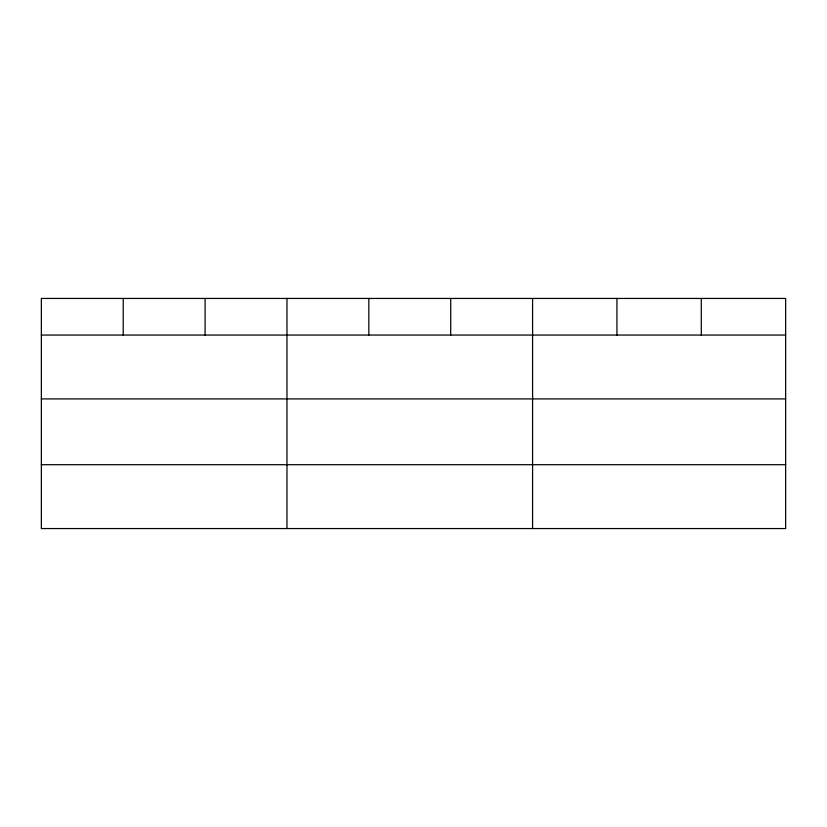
<?xml version="1.0" encoding="UTF-8"?>
<svg xmlns="http://www.w3.org/2000/svg" width="827" height="827" viewBox="0 0 827 827"><rect width="100%" height="100%" fill="white"/><g stroke="black" fill="none" stroke-linecap="round" stroke-linejoin="round"><path stroke-width="1.24" d="M785.65 398.914L785.65 298.444L41.35 298.444L41.35 528.556L785.65 528.556L785.65 398.914L41.35 398.914M41.35 335.059L785.65 335.059M41.35 464.702L785.65 464.702M701.296 298.444L701.296 335.059M616.942 298.444L616.942 335.059M532.588 298.444L532.588 528.556M450.715 298.444L450.715 335.059M368.842 298.444L368.842 335.059M286.969 298.444L286.969 528.556M205.096 298.444L205.096 335.059M123.223 298.444L123.223 335.059"/></g></svg>
